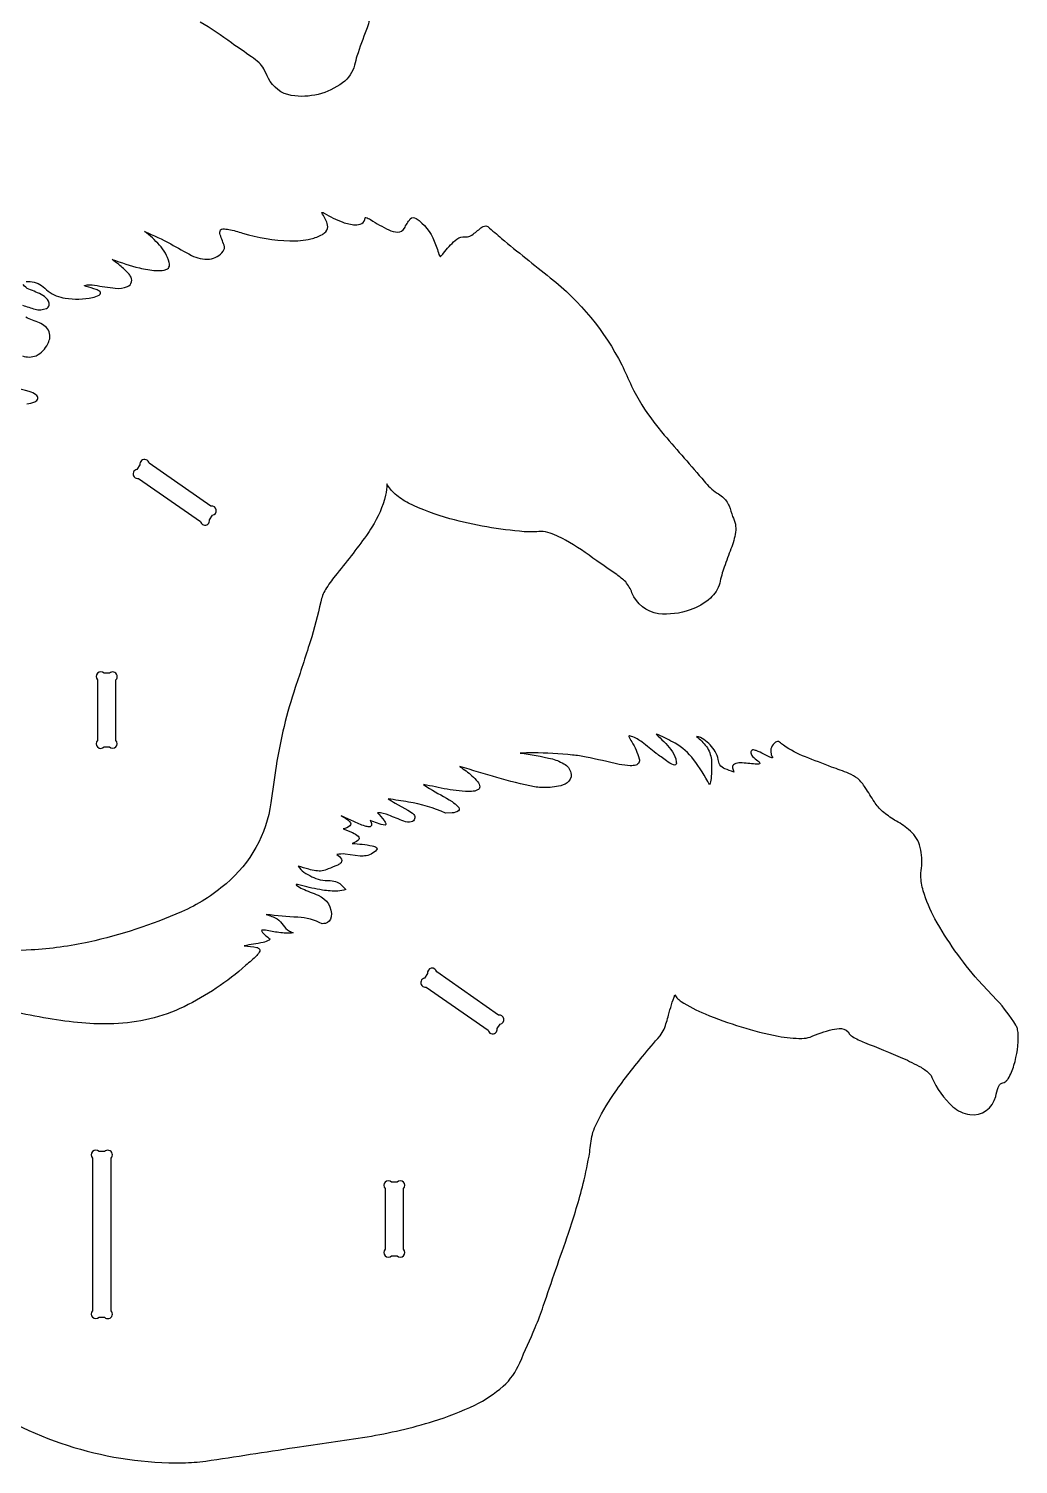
# Model space of a CAD drawing. Extents: x -354 to 404, y -248 to 385.
# Drawn here: x 243.2 to 404.5, y -59.7 to 174.3 of the extents above; entities that cross this region are included whole.
import ezdxf

# ---------------------------------------------------------------- set-up
doc = ezdxf.new("R2010")
doc.units = 0
doc.header["$MEASUREMENT"] = 0
doc.layers.get('0').update_dxf_attribs({"linetype": 'CONTINUOUS'})

msp = doc.modelspace()

# ---------------------------------------------------------------- linework, layer by layer
for points in [[(298.9, 176.72, -0.067632), (298.25, 174.12, 0.014403), (296.7, 169.81, 0.019955), (296.33, 168.34, -0.168065), (294.37, 165.47, -0.202517), (286.01, 163.38, -0.23286), (282.28, 166.17, 0.010477), (281.51, 167.76, 0.083914), (280.76, 168.7, 0.019193), (279.52, 169.69, 0.002948), (276.26, 171.95, 0.030715), (271.17, 175.35, 0.046204)], [(242.79, 133.08, -0.186777), (245.32, 132.41, -0.02424), (246.39, 131.51, 0.130276), (249.17, 130.37, 0.086555), (253.63, 130.45, 0.079177), (254.69, 130.85, 0.209394), (254.94, 131.18, 0.239226), (254.8, 131.45, 0.058865), (254.2, 131.78, 0.019518), (252.59, 132.25, -0.098523), (252.32, 132.38, -0.343301), (252.34, 132.44, -0.098484), (253.94, 132.49, 0.018002), (257.33, 131.99, 0.124855), (259.32, 132.24, 0.480976), (259.76, 134, 0.058956), (259.35, 134.51, 0.035816), (257.89, 135.83, -0.008385), (256.84, 136.69, 0.029282), (261.26, 135.28, 0.037364), (263.97, 134.87, 0.061821), (265.29, 134.94, 0.066981), (265.83, 135.15, 0.259611), (266.16, 135.76, 0.078992), (266.11, 136.19, 0.117333), (264.52, 139.02, 0.045163), (262.11, 141.24, -0.020159), (266.36, 139.21, 0.00905), (269.73, 137.34, 0.140381), (272.66, 136.74, 0.21881), (274.9, 138.04, 0.068974), (275.1, 138.47, 0.152527), (275.14, 138.75, -0.004456), (274.43, 140.7, -0.221827), (274.48, 141.48, -0.196112), (274.87, 141.64, -0.064343), (275.82, 141.56, -0.026667), (278.08, 140.96, 0.066542), (285.79, 139.69, 0.058193), (289.2, 140.01, 0.066776), (291.07, 140.75, 0.05342), (291.63, 141.19, 0.231183), (291.92, 142.27, 0.102205), (291.09, 144.04, -0.134891), (290.98, 144.33), (291.01, 144.35, -0.090643), (291.37, 144.21, 0.047758), (294.4, 142.74, 0.064513), (296.42, 142.31, 0.112764), (297.51, 142.52, 0.280718), (298.04, 143.46, -0.297682), (298.15, 143.52, -0.073774), (298.94, 143.16, 0.031909), (301.88, 141.49, 0.087428), (303.34, 141.11, 0.272896), (304.44, 141.76, -0.050638), (305.38, 143.28, -0.362893), (306.34, 143.36, -0.145702), (309.31, 139.66, -0.036183), (310.07, 137.48, 0.159054), (310.26, 137.17, 0.243187), (310.32, 137.18, 0.068466), (310.83, 137.68, -0.050308), (312.71, 139.78, -0.146785), (313.99, 140.37, 0.090196), (314.95, 140.42, 0.075969), (315.44, 140.65, 0.029521), (316.9, 141.83, -0.176369), (317.7, 142.14, -0.128226), (318.04, 142.02, -0.006362), (320.26, 140.09, 0.003739), (328.21, 133.69, -0.108044), (339.87, 119.49, -0.008303), (341.46, 116.04, 0.054048), (345.1, 110.16, 0.014525), (346.8, 108.05, -0.001522), (353.29, 100.54, 0.058439), (355.39, 98.59, -0.028705), (356.27, 98.01, -0.109193), (357.37, 96.5, 0.005173), (357.93, 94.8, -0.161016), (358.4, 92.22, -0.05706), (357.66, 89.53, -0.002049), (356.56, 86.55, 0.033149), (355.83, 83.93, -0.147589), (354.3, 81.47, -0.10387), (351, 79.57, -0.115711), (345.83, 78.95, -0.26364), (341.53, 82.36, 0.089938), (340.5, 84.12, 0.03932), (339.04, 85.31, 0.002907), (335.78, 87.56, 0.03057), (330.68, 90.95, 0.052566), (327.8, 92.2, 0.100818), (326.33, 92.34, -0.042068), (323.98, 92.3, -0.043879), (311.85, 94.41, -0.046563), (305.11, 96.98, -0.052272), (302.93, 98.44, -0.07848), (301.57, 100.11, -0.061574), (301.35, 98.24, -0.084668), (299.14, 93.05, -0.014734), (298.25, 91.69, -0.014936), (293.15, 85.12, 0.024353), (291.58, 82.88, 0.080156), (290.81, 80.89, -0.022763), (289.08, 74.35, -0.00393), (286.66, 66.93, 0.040377), (283.53, 54.12, -0.003881), (282.69, 48.13, -0.1846), (275.37, 34.95, -0.076565), (268.11, 30.36, -0.048038), (253.04, 25.44, -0.039046), (243.62, 24.15, 0.008145), (230.34, 23.09, -0.020963)], [(242.21, 129.21, 0.008322), (244.25, 128.57, 0.159989), (246.1, 128.69, 0.454305), (246.44, 129.89, 0.132084), (245.5, 130.82, 0.032328), (243.24, 131.83, -0.154478), (242.32, 132.58, -0.348708)], [(242.2, 120.95, 0.174076), (244.44, 120.99, 0.165589), (246.32, 122.91, 0.050507), (246.64, 123.75, 0.288207), (245.87, 125.77, 0.073325), (244.97, 126.33, -0.014116), (242.74, 127.25, -0.085903)], [(242.89, 113.12, 0.05601), (244.21, 113.48, 0.243836), (244.69, 114.03, 0.265565), (244.4, 114.62, 0.077449), (243.31, 115.14, -0.005662), (238.2, 116.46, -0.069674)], [(234.41, -49.17, 0.153583), (268.31, -59.42, 0.027756), (272.06, -59.13, 0.002079), (286.6, -56.91, 0.00581), (298.37, -55.17, 0.033332), (309.2, -52.64, 0.033552), (315.91, -50.01, 0.064552), (320.55, -46.95, 0.110698), (323.24, -43.11, 0.003123), (325.75, -37.39, 0.020133), (327.07, -33.9, -0.002128), (331.19, -22, 0.018421), (333.58, -13.93, 0.019185), (334.64, -8.79, -0.018648), (335.08, -5.91, -0.051371), (335.57, -4.49, -0.037378), (338.5, 0.58, -0.023851), (343.25, 6.81, -0.009852), (346.1, 10.15, 0.073375), (346.75, 11.26, 0.034553), (347.5, 13.54, -0.026228), (348.53, 16.85, 0.132925), (349.02, 16.19, 0.039108), (349.52, 15.78, 0.049596), (353.45, 13.74, 0.051377), (365.37, 10.1, 0.048948), (369.23, 9.73, 0.063877), (370.57, 9.95, -0.035399), (374.15, 11.19, -0.068412), (375.67, 11.34, -0.250444), (376.99, 10.45, 0.102595), (377.45, 10.05, 0.037732), (379.41, 9.08, -0.00476), (385.64, 6.51, -0.024305), (388.64, 5.03, -0.067841), (390.09, 3.93, -0.096577), (390.42, 3.39, 0.116518), (393.82, -1.39, 0.134918), (396.57, -2.68, 0.390594), (400.8, 0.29, -0.025243), (401.2, 1.76, -0.199844), (401.78, 2.45, 0.163792), (402.5, 2.78, 0.0616), (402.82, 3.15, 0.069806), (403.77, 5.36, 0.082301), (404.48, 10.5, 0.04756), (404.33, 11.34, 0.061784), (404.08, 11.89, 0.051088), (400.98, 15.99), (397.97, 19.22, -0.054218), (390.91, 29.22, -0.048918), (388.99, 33.8, -0.061289), (388.6, 36.26, -0.032733), (388.75, 37.9, 0.095817), (388.4, 41.26, 0.144381), (386.61, 43.78, 0.050689), (384.33, 45.31, -0.03778), (382.35, 46.74, -0.063984), (381.03, 48.28, 0.002447), (379.55, 50.61, 0.059855), (378.31, 52.08, 0.071079), (376.88, 52.92, 0.015825), (374.07, 53.95, 0.005039), (369.79, 55.6, -0.0646), (366.23, 57.51, -0.027554), (365.58, 58.02, 0.360503), (364.9, 57.99, 0.308229), (364.19, 56.11, 0.082346), (364.42, 55.62, -0.27212), (364.42, 55.46, -0.257239), (364.34, 55.44, -0.056424), (363.01, 56.07, 0.020483), (361.79, 56.63, 0.057837), (361.2, 56.76, 0.284132), (360.89, 56.27, 0.157778), (361.19, 55.7, 0.028305), (362.06, 54.95, -0.088737), (362.38, 54.6, -0.3749), (362.33, 54.47, -0.108573), (361.62, 54.42, 0.027384), (359.21, 54.63, 0.092988), (358.22, 54.45, 0.359128), (357.93, 53.84, 0.017607), (358.13, 53.15, -0.023953), (356.67, 53.68, -0.127402), (355.83, 54.32, -0.122746), (355.59, 55.17, 0.109028), (355.09, 56.49, 0.110401), (353.26, 58.44, 0.093668), (352.03, 58.94, -0.066924), (353.65, 57.32, -0.126755), (354.47, 55.17, -0.043125), (354.42, 52.11, -0.060647), (354.16, 51.05, 0.038289), (351.58, 55.19, 0.098612), (348.55, 57.85, 0.008085), (345.86, 59.21, 0.067276), (345.47, 59.3, -0.041285), (347.87, 56.79, -0.092867), (348.65, 55.29, -0.055337), (348.76, 54.57, -0.266115), (348.61, 54.32, -0.266115), (348.32, 54.31, -0.076746), (347.13, 54.98, 0.013032), (345.45, 56.19, 0.004934), (343.19, 58.01, 0.063887), (341.46, 58.96, 0.061865), (341.12, 59.04, 0.228316), (341.06, 59.02, 0.228316), (341.04, 58.96, 0.05765), (341.5, 58.07, -0.058282), (342.71, 55.3, -0.206078), (342.66, 54.67, -0.206078), (342.16, 54.28, -0.087196), (341.26, 54.18, -0.046519), (339.44, 54.4, 0.002434), (334.04, 55.59, 0.025583), (331.85, 55.92, 0.022575), (325.43, 56.27, 0.012708), (323.28, 56.22, -0.033707), (328.55, 55.27, -0.080578), (330.64, 54.35, -0.214232), (331.63, 52.76, -0.281608), (330.94, 51.39, -0.115371), (329.58, 50.84, -0.056117), (326.76, 50.62, -0.03448), (325.65, 50.75, -0.022702), (319.53, 52.25, -0.001426), (313.48, 54.04, -0.035181), (315.44, 52.55, -0.035614), (316.36, 51.58, -0.145757), (316.72, 50.73, -0.267594), (316.38, 50.22, -0.104962), (315.39, 49.98, -0.050352), (313.37, 50.06, -0.018118), (311.42, 50.33, -0.009882), (307.56, 51.14, 0.042433), (308.53, 50.46, -0.008818), (312.2, 48.32, -0.061206), (313.17, 47.52, -0.089853), (313.38, 47.15, -0.274847), (313.24, 46.81, -0.121299), (312.23, 46.49), (311.16, 46.43, 0.069334), (305.09, 48.26, -0.006414), (301.82, 48.8, 0.030572), (302.93, 48.09), (305, 46.95, -0.067919), (305.96, 46.22, -0.271226), (306.11, 45.52, -0.271226), (305.57, 45.05, -0.163905), (304.35, 45.15, -0.011706), (301.89, 46.11, 0.09534), (300.05, 46.52, -0.01865), (301.14, 45.23, -0.051187), (301.41, 44.75, -0.228415), (301.4, 44.6, -0.228415), (301.28, 44.51, -0.092589), (300.05, 44.79, 0.011902), (298.86, 45.26, -0.112717), (299.09, 44.56, -0.203022), (298.97, 44.31, -0.203022), (298.7, 44.22, -0.088122), (298.02, 44.33, -0.028039), (296.07, 45.13, 0.010223), (294.14, 46, -0.092818), (295.56, 45.05, -0.381729), (295.57, 44.38, -0.118376), (294.45, 43.89), (295.98, 43.27, -0.09391), (296.92, 42.67, -0.218862), (297.05, 42.33, -0.218862), (296.87, 42.01, -0.101608), (295.93, 41.52, -0.024151), (299.19, 41.13, -0.124351), (299.9, 40.83, -0.363467), (299.92, 40.45, -0.187431), (297.92, 39.47, -0.048914), (297.22, 39.46), (294.77, 39.78, 0.063528), (293.44, 39.7, -0.117433), (294.18, 38.94, -0.363368), (293.97, 38.23, -0.05022), (293.45, 37.92, -0.006691), (292.03, 37.37, -0.170079), (290.01, 37.06, -0.030386), (288.85, 37.3, -0.004959), (287.13, 37.8, 0.10624), (288.07, 36.84, 0.094245), (290.73, 35.6, 0.050531), (292.36, 35.46, -0.07361), (293.51, 35.22, -0.082686), (294.25, 34.67, -0.010583), (294.9, 33.99, -0.077733), (293.6, 33.74, -0.044411), (291.1, 33.91, -0.02342), (287.66, 34.63, 0.014748), (286.79, 34.84, 0.100106), (286.87, 34.7, 0.080671), (287.82, 34.12, 0.00444), (290.37, 33.07, -0.337738), (292.53, 29.53, -0.292831), (291.56, 28.49, -0.079998), (291.04, 28.43, 0.103853), (287.08, 29.48, -0.013742), (281.92, 29.93, -0.06244), (283.68, 29.2, -0.111953), (284.7, 28.18, 0.130353), (285.71, 27.23, 0.034751), (286.34, 26.94, -0.06953), (283.99, 26.99, -0.006892), (281.78, 27.36, 0.056261), (281.23, 27.36, 0.403032), (281.18, 27.2, 0.086149), (281.81, 26.52, -0.00806), (282.54, 25.93, -0.102582), (282.38, 25.75, -0.100159), (281.4, 25.37, -0.020424), (279.86, 25.1, 0.024962), (278.33, 24.82, -0.032074), (280.39, 24.57, -0.179452), (280.83, 24.29, -0.231944), (280.86, 23.97, -0.097542), (280.38, 23.25, -0.027048), (278.59, 21.65, -0.067942), (268.53, 14.9, -0.103683), (257.09, 12.13, -0.032621), (251.88, 12.27, -0.019425), (246.37, 12.98, -0.000542), (234.77, 15.11, 0.029527)]]:
    msp.add_lwpolyline(points, format="xyb")
for points in [[(261.12, 100.99), (271.2, 93.99, 1), (272.68, 94.26), (273.18, 94.98, 1), (272.91, 96.46), (262.83, 103.46, 1), (261.35, 103.19), (260.85, 102.47, 1)], [(254.43, 68.17), (254.43, 58.29, 1), (255.5, 57.23), (256.37, 57.23, 1), (257.43, 58.29), (257.43, 68.17, 1), (256.37, 69.23), (255.5, 69.23, 1)], [(307.99, 18.09), (318.07, 11.09, 1), (319.55, 11.35), (320.05, 12.08, 1), (319.78, 13.55), (309.7, 20.56, 1), (308.22, 20.29), (307.72, 19.57, 1)], [(253.63, -9.77), (253.63, -34.65, 1), (254.69, -35.71), (255.57, -35.71, 1), (256.63, -34.65), (256.63, -9.77, 1), (255.57, -8.71), (254.69, -8.71, 1)], [(301.3, -14.73), (301.3, -24.61, 1), (302.36, -25.67), (303.24, -25.67, 1), (304.3, -24.61), (304.3, -14.73, 1), (303.24, -13.67), (302.36, -13.67, 1)]]:
    msp.add_lwpolyline(points, format="xyb", close=True)

doc.saveas('drawing.dxf')
